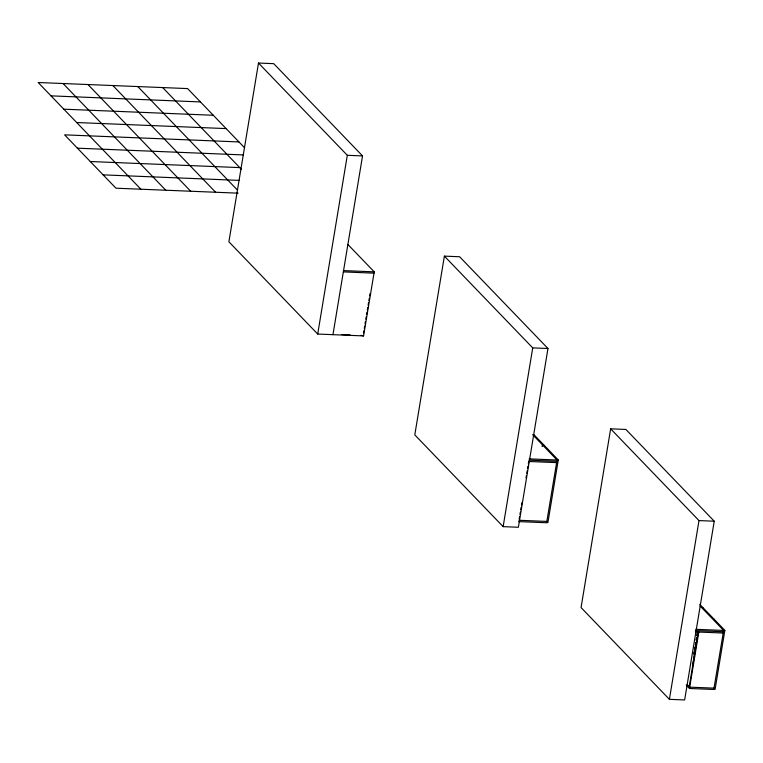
<?xml version="1.0" encoding="UTF-8"?>
<svg xmlns="http://www.w3.org/2000/svg" width="763" height="763" viewBox="0 0 763 763"><rect width="100%" height="100%" fill="white"/><g stroke="black" fill="none" stroke-linecap="round" stroke-linejoin="round"><path stroke-width="1.14" d="M332.954 334.671L362.539 155.919L273.726 63.663L258.485 63.043L228.89 241.795L317.713 334.051L363.579 335.911L374.232 271.847L347.899 244.494M317.713 334.051L347.308 155.299L258.485 63.043M363.493 333.107L363.884 330.78M364.266 328.452L364.657 326.135M365.038 323.808L365.42 321.481M365.811 319.153L366.192 316.826M366.574 314.509L366.965 312.181M367.346 309.854L367.728 307.527M368.119 305.2L368.5 302.882M368.891 300.555L369.273 298.228M369.654 295.901L370.045 293.574M444.381 256.13L414.795 434.881L503.141 526.642L518.373 527.262L547.968 348.51L459.622 256.75L444.381 256.13L532.727 347.89L547.968 348.51M503.141 526.642L532.727 347.89M519.183 519.107L519.574 516.751M519.965 514.405L520.356 512.049M520.738 509.694L521.129 507.347M521.52 504.992L521.911 502.645M526.003 477.953L526.384 475.597M526.775 473.241L527.166 470.895M527.557 468.539L527.948 466.193M528.33 463.837L528.721 461.491L556.561 462.616M532.622 434.633L557.057 460.013L546.613 522.741L518.773 521.615M542.188 446.136L543.733 444.858L558.268 459.955L547.901 522.588L546.585 522.541M610.648 428.825L581.063 607.577L669.399 699.337L684.64 699.957L714.235 521.205L625.889 429.445L610.648 428.825L698.994 520.585L714.235 521.205M669.399 699.337L698.994 520.585M693.891 653.967L694.378 651.402M694.654 649.342L695.036 647.034M695.427 644.716L695.808 642.398M696.19 640.09L696.571 637.773M696.953 635.465L697.334 633.147M693.996 654.072L694.378 651.764M694.759 649.447L695.141 647.138M695.522 644.821L695.913 642.513M696.295 640.195L696.676 637.887M697.058 635.569L697.439 633.252M692.518 666.004L698.164 631.898M689.237 686.671L698.355 631.573L698.822 632.05L689.475 688.484L713.796 689.475L723.639 630.438L700.033 605.917M713.977 619.089L724.85 630.381L715.093 689.323L713.777 689.266M542.092 446.021L543.628 444.753L533.938 434.681M556.732 461.233L558.268 459.955M723.314 631.659L724.85 630.381M50.987 95.852L200.44 101.927M63.834 109.185L213.278 115.261M76.672 122.528L226.125 128.594M238.962 141.937L64.607 134.851L115.966 188.203L238.142 193.163M347.308 155.299L362.539 155.919M77.445 148.184L243.502 154.937M90.292 161.527L239.735 167.602M103.129 174.861L239.534 180.402M343.608 270.598L374.232 271.847M343.35 271.886L374.013 273.173L373.508 272.649M341.814 334.566L350.16 334.909M360.756 335.339L363.579 335.911M529.217 458.878L557.057 460.013M528.94 460.156L556.837 461.338M518.993 520.28L546.833 521.415M695.799 629.303L723.639 630.438M695.522 630.581L723.41 631.764M695.303 631.907L723.143 633.042M714.025 688.14L689.695 687.158L687.263 684.621M699.795 604.353L702.895 607.577M703 607.691L713.872 618.984M244.58 147.774L187.603 88.584L38.15 82.509L140.878 189.214M162.691 87.573L241.346 169.262M137.788 86.562L237.303 189.93M112.876 85.551L215.605 192.247M686.223 685.107L689.475 688.484M87.964 84.54L190.693 191.236M63.062 83.52L165.79 190.225"/></g></svg>
